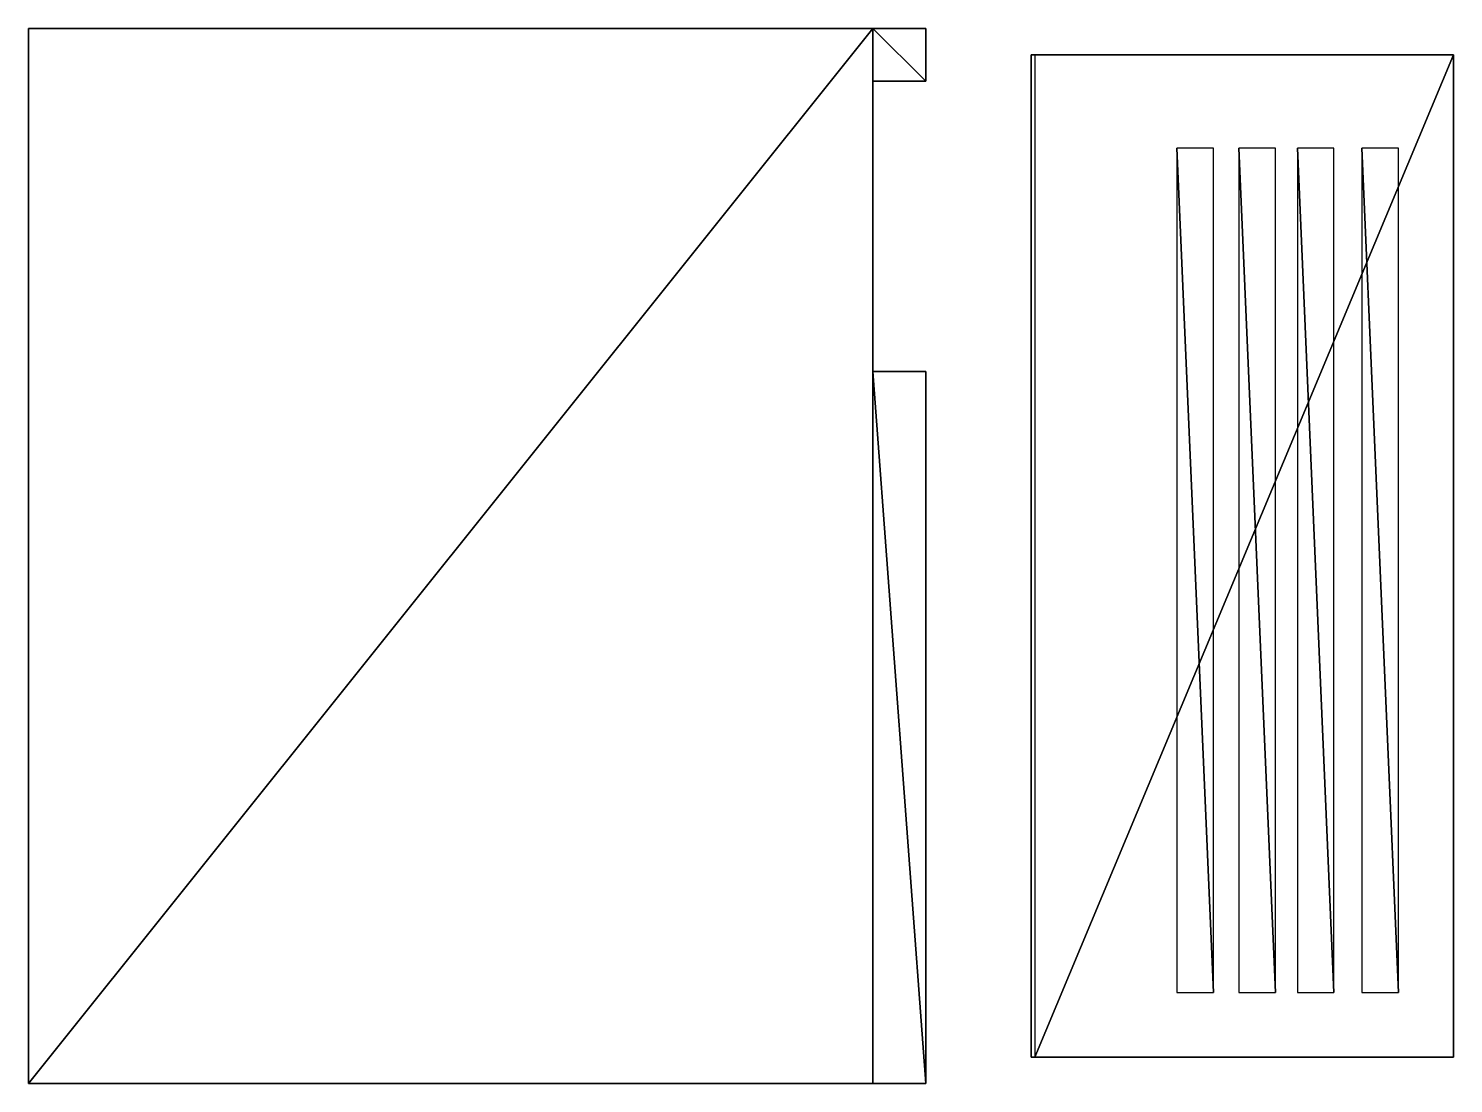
# Model space of a CAD drawing. Extents: x -22.3 to 67.4, y -36.4 to 41.8.
# Drawn here: x -21 to 6, y 21.79 to 41.79 of the extents above; entities that cross this region are included whole.
import ezdxf

# ---------------------------------------------------------------- set-up
doc = ezdxf.new("R2010")
doc.units = 0
doc.layers.get('0').update_dxf_attribs({"linetype": 'CONTINUOUS'})

# ---------------------------------------------------------------- blocks, each defined once
blk = doc.blocks.new('11ZPCM01')
at = {"color": 0, "linetype": 'BYBLOCK'}
mesh = blk.add_polyface(dxfattribs=at)
corners = [(27, 0.5), (27, 19.5), (27, 0.5, 0.5), (27, 19.5, 0.5), (19, 19.5), (19, 0.5), (19, 0.5, 1.5), (19, 19.5, 1.5), (19.065, 19.5, 1.518), (19.065, 0.5, 1.518), (16, 20), (17, 20), (17, 19), (16, 19), (16, 13.5), (17, 13.5), (17, 0), (16, 0), (0, 0), (0, 20), (17, 13.5, 5), (16, 13.5, 5), (17, 0, 5), (16, 0, 5), (17, 20, 5), (16, 20, 5), (17, 19, 5), (16, 19, 5), (0, 20, 5), (0, 0, 5), (16, 13.5, 3), (16, 19, 3), (16, 13.5, 4), (16, 19, 4)]
mesh.append_faces([[corners[k] for k in face] for face in [(23, 25, 29)]], dxfattribs={"vtx0": -1, "vtx1": -1, "color": 0})
mesh.append_faces([[corners[k] for k in face] for face in [(0, 1, 2), (7, 4, 6), (6, 5, 2), (0, 2, 5), (8, 9, 3), (2, 3, 9), (20, 21, 22), (24, 25, 26), (28, 29, 25), (12, 26, 13), (27, 13, 26), (24, 26, 11), (12, 11, 26), (20, 22, 15), (16, 15, 22), (16, 22, 18), (29, 18, 22), (18, 29, 19), (28, 19, 29), (19, 28, 11), (24, 11, 28), (30, 14, 31), (13, 31, 14), (21, 32, 27), (33, 27, 32)]], dxfattribs={"vtx1": -1, "color": 0})
mesh.append_faces([[corners[k] for k in face] for face in [(23, 22, 21), (27, 26, 25)]], dxfattribs={"vtx1": -1, "vtx2": -1, "color": 0})
mesh.append_faces([[corners[k] for k in face] for face in [(1, 3, 2), (4, 5, 6), (4, 7, 3), (3, 1, 4), (10, 11, 12), (12, 13, 10), (14, 15, 16), (16, 17, 14), (18, 19, 10), (10, 17, 18), (20, 15, 14), (14, 21, 20)]], dxfattribs={"vtx2": -1, "color": 0})
at = {"color": 253, "linetype": 'BYBLOCK'}
mesh = blk.add_polyface(dxfattribs=at)
corners = [(25.265, 1.728, 0.814), (25.958, 1.728, 0.715), (25.265, 17.728, 0.814), (25.958, 17.728, 0.715), (24.041, 1.728, 1.003), (24.734, 1.728, 0.904), (24.041, 17.728, 1.003), (24.734, 17.728, 0.904), (22.935, 1.728, 1.167), (23.628, 1.728, 1.068), (22.935, 17.728, 1.167), (23.628, 17.728, 1.068), (21.759, 1.728, 1.332), (22.452, 1.728, 1.233), (21.759, 17.728, 1.332), (22.452, 17.728, 1.233)]
mesh.append_faces([[corners[k] for k in face] for face in [(0, 1, 2), (3, 2, 1), (4, 5, 6), (7, 6, 5), (8, 9, 10), (11, 10, 9), (12, 13, 14), (15, 14, 13)]], dxfattribs={"vtx1": -1, "color": 253})

msp = doc.modelspace()

# ---------------------------------------------------------------- block references
msp.add_blockref('11ZPCM01', (-21, 21.794, 1.61))

doc.saveas('drawing.dxf')
